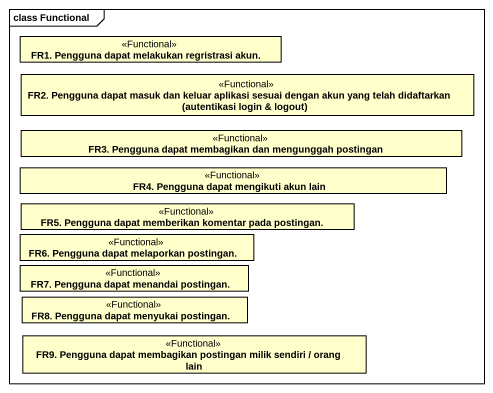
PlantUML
@startuml
mainframe class Functional
hide circle
hide empty members
class "FR1. Pengguna dapat melakukan regristrasi akun." as FR1_Pengguna_dapat <<Functional>>
class "FR2. Pengguna dapat masuk dan keluar aplikasi sesuai dengan akun yang telah didaftarkan (autentikasi login & logout)" as FR2_Pengguna_dapat_masuk <<Functional>>
class "FR3. Pengguna dapat membagikan dan mengunggah postingan" as FR3_Pengguna_dapat <<Functional>>
class "FR4. Pengguna dapat mengikuti akun lain" as FR4_Pengguna_dapat <<Functional>>
class "FR5. Pengguna dapat memberikan komentar pada postingan." as FR5_Pengguna_dapat <<Functional>>
class "FR6. Pengguna dapat melaporkan postingan." as FR6_Pengguna_dapat <<Functional>>
class "FR7. Pengguna dapat menandai postingan." as FR7_Pengguna_dapat_menandai <<Functional>>
class "FR8. Pengguna dapat menyukai postingan." as FR8_Pengguna_dapat_menyukai <<Functional>>
class "FR9. Pengguna dapat membagikan postingan milik sendiri / orang lain" as FR9_Pengguna_dapat <<Functional>>
@enduml
